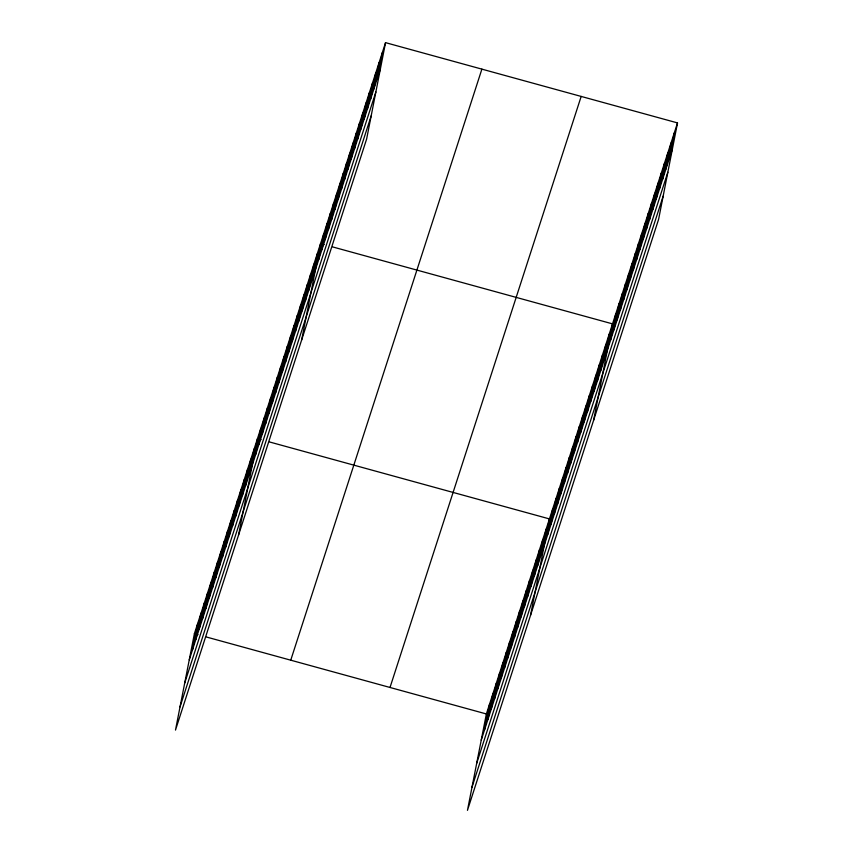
<?xml version="1.0" encoding="UTF-8"?>
<svg xmlns="http://www.w3.org/2000/svg" width="853" height="853" viewBox="0 0 853 853"><rect width="100%" height="100%" fill="white"/><g stroke="black" fill="none" stroke-linecap="round" stroke-linejoin="round"><path stroke-width="1.28" d="M385.545 42.65L194.388 633.694L175.483 730.083L366.63 139.039L385.545 42.65L677.517 122.917L658.612 219.306L467.455 810.35L486.37 713.961L677.517 122.917M192.575 649.602L197.715 623.426M195.902 639.334L201.031 613.168M199.218 629.066L204.357 602.9M202.534 618.809L207.674 592.632M205.861 608.541L210.99 582.364M209.177 598.273L214.316 572.107M212.493 588.005L217.632 561.839M215.82 577.748L220.948 551.571M219.136 567.48L224.275 541.303M222.462 557.212L227.591 531.035M225.778 546.944L230.907 520.778M229.094 536.686L234.234 510.51M232.421 526.418L237.55 500.242M235.737 516.15L240.877 489.974M239.053 505.882L244.193 479.717M242.38 495.614L247.509 469.449M245.696 485.357L250.835 459.181M249.023 475.089L254.151 448.913M238.563 535.034L257.467 438.655L261.082 439.647M255.655 454.553L260.794 428.387M258.981 444.296L264.11 418.119M262.297 434.028L267.437 407.851M265.614 423.76L270.753 397.583M268.94 413.492L274.069 387.326M272.256 403.234L277.396 377.058M275.583 392.966L280.712 366.79M278.899 382.698L284.028 356.522M282.215 372.43L287.354 346.265M285.542 362.162L290.67 335.997M288.858 351.905L293.997 325.729M292.174 341.637L297.313 315.461M295.501 331.369L300.629 305.203M298.817 321.101L303.956 294.935M302.143 310.844L307.272 284.667M305.459 300.576L310.588 274.399M308.775 290.308L313.915 264.131M312.102 280.04L317.231 253.874M301.642 339.995L320.557 243.606L324.161 244.598M318.67 259.728L323.799 233.562M321.922 249.684L327.051 223.507M325.164 239.629L330.303 213.463M328.416 229.585L333.555 203.419M331.668 219.541L336.796 193.364M334.92 209.486L340.048 183.32M338.161 199.442L343.301 173.276M341.413 189.398L346.553 163.222M344.665 179.343L349.805 153.177M347.917 169.299L353.046 143.123M351.159 159.255L356.298 133.079M354.411 149.2L359.55 123.035M357.663 139.156L362.802 112.98M360.915 129.112L366.044 102.936M364.167 119.057L369.296 92.892M367.408 109.013L372.548 82.837M370.66 98.969L375.8 72.793M373.913 88.915L379.041 62.749M377.165 78.871L382.293 52.694M484.547 729.869L489.686 703.693M487.873 719.601L493.002 693.436M491.189 709.333L496.329 683.168M494.516 699.076L499.645 672.9M497.832 688.808L502.961 662.632M501.148 678.54L506.287 652.374M504.475 668.272L509.604 642.106M507.791 658.015L512.93 631.838M511.107 647.747L516.246 621.57M514.434 637.479L519.562 611.302M517.75 627.211L522.889 601.045M521.076 616.943L526.205 590.777M524.392 606.686L529.521 580.509M527.708 596.418L532.848 570.241M531.035 586.15L536.164 559.984M534.351 575.882L539.491 549.716M537.667 565.624L542.807 539.448M540.994 555.356L546.123 529.18M530.534 615.301L549.449 518.923L269.516 441.961M547.626 534.82L552.765 508.655M550.953 524.563L556.081 498.387M554.269 514.295L559.408 488.119M557.595 504.027L562.724 477.851M560.911 493.759L566.051 467.593M564.228 483.491L569.367 457.325M567.554 473.234L572.683 447.057M570.87 462.966L576.01 436.789M574.186 452.698L579.326 426.532M577.513 442.43L582.642 416.264M580.829 432.172L585.968 405.996M584.156 421.904L589.284 395.728M587.472 411.636L592.611 385.471M590.788 401.368L595.927 375.203M594.115 391.111L599.243 364.935M597.431 380.843L602.57 354.667M600.747 370.575L605.886 344.399M604.073 360.307L609.202 334.141M593.613 420.262L612.529 323.873L332.595 246.912M610.641 339.995L615.781 313.829M613.893 329.951L619.022 303.775M617.145 319.896L622.274 293.731M620.387 309.852L625.526 283.686M623.639 299.808L628.778 273.632M626.891 289.753L632.02 263.588M630.143 279.709L635.272 253.533M633.384 269.665L638.524 243.489M636.637 259.611L641.776 233.445M639.889 249.566L645.017 223.39M643.141 239.522L648.269 213.346M646.382 229.468L651.521 203.302M649.634 219.424L654.773 193.247M652.886 209.38L658.026 183.203M656.138 199.325L661.267 173.159M659.39 189.281L664.519 163.104M662.632 179.237L667.771 153.06M665.884 169.182L671.023 143.016M669.136 159.138L674.265 132.961M189.259 659.87L380.406 68.826M184.706 683.04L375.864 91.996M180.026 706.913L371.183 115.869M290.745 660.179L481.892 69.136M390.013 687.475L581.17 96.432M481.231 740.137L672.388 149.094M476.688 763.307L667.835 172.263M471.997 787.18L663.154 196.137M194.388 633.694L198.003 634.685M206.437 637.01L486.37 713.961"/></g></svg>
